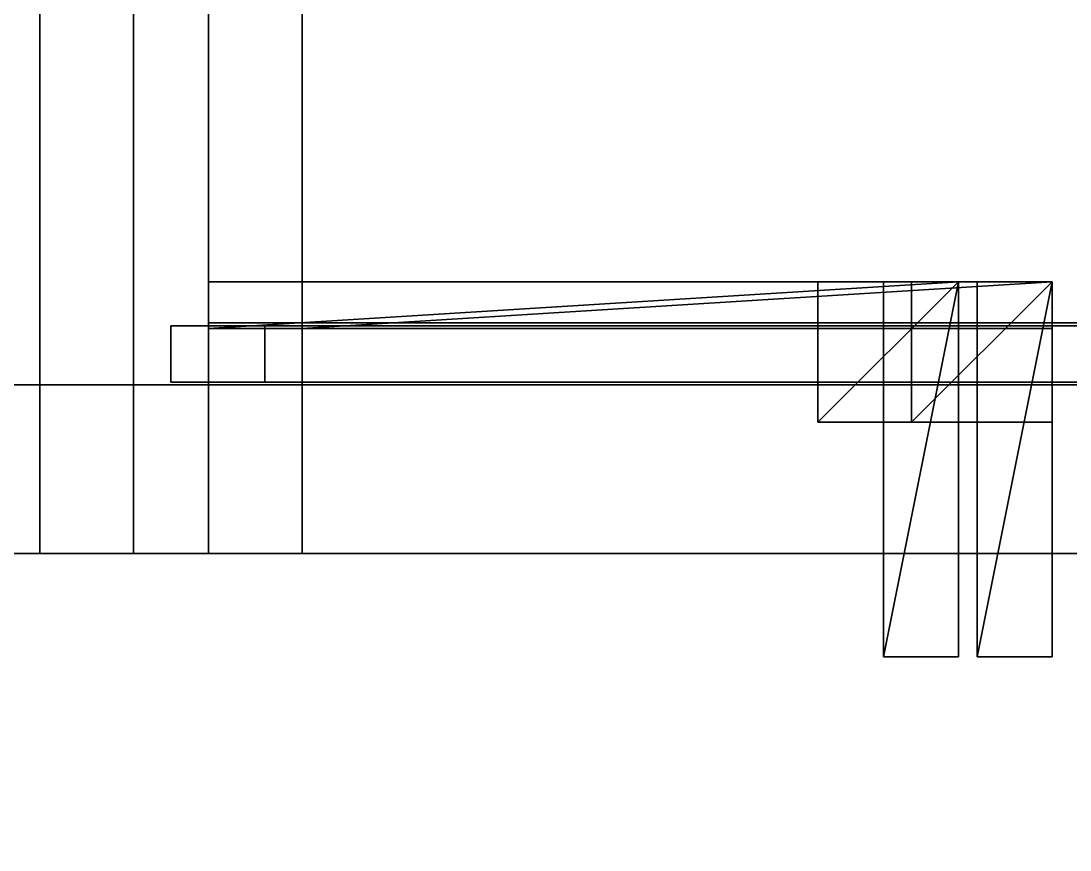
# Model space of a CAD drawing. Extents: x 0 to 5228, y -2725 to 0.
# Drawn here: x 2297.5 to 2409.4, y -2196.6 to -2108.2 of the extents above; entities that cross this region are included whole.
import ezdxf

# ---------------------------------------------------------------- set-up
doc = ezdxf.new("R2010")
doc.units = 0
for name, color, linetype in [('LAYER0', 7, 'CONTINUOUS'), ('LAYER1', 7, 'CONTINUOUS'), ('LAYER118', 7, 'CONTINUOUS'), ('LAYER119', 2, 'CONTINUOUS'), ('LAYER120', 7, 'CONTINUOUS'), ('LAYER121', 253, 'CONTINUOUS'), ('LAYER122', 253, 'CONTINUOUS'), ('LAYER123', 253, 'CONTINUOUS'), ('LAYER124', 253, 'CONTINUOUS'), ('LAYER125', 253, 'CONTINUOUS'), ('LAYER126', 253, 'CONTINUOUS'), ('LAYER127', 7, 'CONTINUOUS'), ('LAYER128', 7, 'CONTINUOUS'), ('LAYER129', 7, 'CONTINUOUS'), ('LAYER131', 7, 'CONTINUOUS'), ('LAYER140', 7, 'CONTINUOUS'), ('LAYER2', 251, 'CONTINUOUS'), ('LAYER394', 7, 'CONTINUOUS'), ('LAYER395', 7, 'CONTINUOUS'), ('LAYER4', 251, 'CONTINUOUS'), ('LAYER431', 2, 'CONTINUOUS'), ('LAYER432', 7, 'CONTINUOUS'), ('LAYER433', 253, 'CONTINUOUS'), ('LAYER434', 253, 'CONTINUOUS'), ('LAYER435', 253, 'CONTINUOUS'), ('LAYER436', 253, 'CONTINUOUS'), ('LAYER437', 253, 'CONTINUOUS'), ('LAYER438', 253, 'CONTINUOUS'), ('LAYER439', 7, 'CONTINUOUS'), ('LAYER449', 7, 'CONTINUOUS'), ('LAYER450', 7, 'CONTINUOUS'), ('LAYER452', 7, 'CONTINUOUS'), ('LAYER847', 7, 'CONTINUOUS'), ('LAYER849', 251, 'CONTINUOUS')]:
    doc.layers.add(name, color=color, linetype=linetype)

msp = doc.modelspace()

# ---------------------------------------------------------------- linework, layer by layer
at = {"layer": 'LAYER0', "invisible_edges": 1}
for points in [[(5227.5, 0), (0, -2725.14), (0, 0), (5227.5, 0)], [(5227.5, -2725.14, 5), (0, 0, 5), (0, -2725.14, 5), (5227.5, -2725.14, 5)], [(0, 0, 5), (5227.5, -2725.14, 5), (5227.5, 0, 5), (0, 0, 5)], [(0, -2725.14), (5227.5, 0), (5227.5, -2725.14), (0, -2725.14)]]:
    msp.add_3dface(points, dxfattribs=at)
at = {"layer": 'LAYER1'}
for points, invisible_edges in [([(5077.5, -2165, 5), (2281.5, -2315, 5), (2281.5, -2165, 5), (5077.5, -2165, 5)], 1), ([(2281.5, -2315, 5), (5077.5, -2165, 5), (5227.5, -2315, 5), (2281.5, -2315, 5)], 3), ([(2281.5, -2165, 2523), (5077.5, -2165, 5), (2281.5, -2165, 5), (2281.5, -2165, 2523)], 1), ([(5077.5, -2165, 5), (2281.5, -2165, 2523), (5077.5, -2165, 2523), (5077.5, -2165, 5)], 1)]:
    msp.add_3dface(points, dxfattribs=dict(at, invisible_edges=invisible_edges))
at = {"layer": 'LAYER118', "invisible_edges": 1}
for points in [[(2317.5, -2147, 2336), (3036.5, -2165, 2336), (2317.5, -2165, 2336), (2317.5, -2147, 2336)], [(3036.5, -2165, 2336), (2317.5, -2147, 2336), (3036.5, -2147, 2336), (3036.5, -2165, 2336)], [(2317.5, -2165, 2456), (2317.5, -2147, 2336), (2317.5, -2165, 2336), (2317.5, -2165, 2456)], [(2317.5, -2147, 2336), (2317.5, -2165, 2456), (2317.5, -2147, 2456), (2317.5, -2147, 2336)], [(3036.5, -2147, 2456), (2317.5, -2165, 2456), (3036.5, -2165, 2456), (3036.5, -2147, 2456)], [(2317.5, -2165, 2456), (3036.5, -2147, 2456), (2317.5, -2147, 2456), (2317.5, -2165, 2456)], [(2317.5, -2147, 2336), (3036.5, -2147, 2456), (3036.5, -2147, 2336), (2317.5, -2147, 2336)], [(3036.5, -2147, 2456), (2317.5, -2147, 2336), (2317.5, -2147, 2456), (3036.5, -2147, 2456)], [(2317.5, -2165, 2456), (3036.5, -2165, 2336), (3036.5, -2165, 2456), (2317.5, -2165, 2456)], [(3036.5, -2165, 2336), (2317.5, -2165, 2456), (2317.5, -2165, 2336), (3036.5, -2165, 2336)]]:
    msp.add_3dface(points, dxfattribs=at)
at = {"layer": 'LAYER119'}
for points in [[(2317.5, -2136, 2410), (2317.5, -2141, 2410), (2317.5, -2136, 2433), (2317.5, -2136, 2410)], [(2317.5, -2136, 2433), (2317.5, -2141, 2410), (2317.5, -2141, 2433), (2317.5, -2136, 2433)], [(2317.5, -2136, 2433), (2317.5, -2141, 2433), (2397.5, -2136, 2433), (2317.5, -2136, 2433)], [(2397.5, -2136, 2433), (2317.5, -2141, 2433), (2397.5, -2141, 2433), (2397.5, -2136, 2433)], [(2317.5, -2136, 2433), (2397.5, -2136, 2433), (2317.5, -2136, 2410), (2317.5, -2136, 2433)], [(2317.5, -2136, 2410), (2397.5, -2136, 2433), (2397.5, -2136, 2410), (2317.5, -2136, 2410)], [(2317.5, -2136, 2410), (2397.5, -2136, 2410), (2317.5, -2141, 2410), (2317.5, -2136, 2410)], [(2317.5, -2141, 2410), (2397.5, -2136, 2410), (2397.5, -2141, 2410), (2317.5, -2141, 2410)], [(2397.5, -2136, 2433), (2397.5, -2141, 2433), (2397.5, -2136, 2410), (2397.5, -2136, 2433)], [(2397.5, -2136, 2410), (2397.5, -2141, 2433), (2397.5, -2141, 2410), (2397.5, -2136, 2410)], [(2317.5, -2141, 2410), (2397.5, -2141, 2410), (2317.5, -2141, 2433), (2317.5, -2141, 2410)], [(2317.5, -2141, 2433), (2397.5, -2141, 2410), (2397.5, -2141, 2433), (2317.5, -2141, 2433)]]:
    msp.add_3dface(points, dxfattribs=at)
at = {"layer": 'LAYER120', "invisible_edges": 1}
for points in [[(2397.5, -2136, 2410), (2317.5, -2136, 2433), (2397.5, -2136, 2433), (2397.5, -2136, 2410)], [(2317.5, -2136, 2433), (2397.5, -2136, 2410), (2317.5, -2136, 2410), (2317.5, -2136, 2433)], [(2397.5, -2141, 2433), (2317.5, -2136, 2433), (2317.5, -2141, 2433), (2397.5, -2141, 2433)], [(2317.5, -2136, 2433), (2397.5, -2141, 2433), (2397.5, -2136, 2433), (2317.5, -2136, 2433)], [(2317.5, -2141, 2410), (2317.5, -2136, 2433), (2317.5, -2136, 2410), (2317.5, -2141, 2410)], [(2317.5, -2136, 2433), (2317.5, -2141, 2410), (2317.5, -2141, 2433), (2317.5, -2136, 2433)], [(2397.5, -2136, 2410), (2317.5, -2141, 2410), (2317.5, -2136, 2410), (2397.5, -2136, 2410)], [(2317.5, -2141, 2410), (2397.5, -2136, 2410), (2397.5, -2141, 2410), (2317.5, -2141, 2410)], [(2397.5, -2141, 2433), (2397.5, -2136, 2410), (2397.5, -2136, 2433), (2397.5, -2141, 2433)], [(2397.5, -2136, 2410), (2397.5, -2141, 2433), (2397.5, -2141, 2410), (2397.5, -2136, 2410)], [(2317.5, -2141, 2410), (2397.5, -2141, 2433), (2317.5, -2141, 2433), (2317.5, -2141, 2410)], [(2397.5, -2141, 2433), (2317.5, -2141, 2410), (2397.5, -2141, 2410), (2397.5, -2141, 2433)]]:
    msp.add_3dface(points, dxfattribs=at)
at = {"layer": 'LAYER121'}
for points in [[(2382.5, -2136, 2418), (2382.5, -2151, 2418), (2382.5, -2136, 2433), (2382.5, -2136, 2418)], [(2382.5, -2136, 2433), (2382.5, -2151, 2418), (2382.5, -2151, 2433), (2382.5, -2136, 2433)], [(2382.5, -2136, 2433), (2382.5, -2151, 2433), (2397.5, -2136, 2433), (2382.5, -2136, 2433)], [(2397.5, -2136, 2433), (2382.5, -2151, 2433), (2397.5, -2151, 2433), (2397.5, -2136, 2433)], [(2382.5, -2136, 2433), (2397.5, -2136, 2433), (2382.5, -2136, 2418), (2382.5, -2136, 2433)], [(2382.5, -2136, 2418), (2397.5, -2136, 2433), (2397.5, -2136, 2418), (2382.5, -2136, 2418)], [(2382.5, -2136, 2418), (2397.5, -2136, 2418), (2382.5, -2151, 2418), (2382.5, -2136, 2418)], [(2382.5, -2151, 2418), (2397.5, -2136, 2418), (2397.5, -2151, 2418), (2382.5, -2151, 2418)], [(2397.5, -2136, 2433), (2397.5, -2151, 2433), (2397.5, -2136, 2418), (2397.5, -2136, 2433)], [(2397.5, -2136, 2418), (2397.5, -2151, 2433), (2397.5, -2151, 2418), (2397.5, -2136, 2418)], [(2382.5, -2151, 2418), (2397.5, -2151, 2418), (2382.5, -2151, 2433), (2382.5, -2151, 2418)], [(2382.5, -2151, 2433), (2397.5, -2151, 2418), (2397.5, -2151, 2433), (2382.5, -2151, 2433)]]:
    msp.add_3dface(points, dxfattribs=at)
at = {"layer": 'LAYER122'}
for points in [[(2382.5, -2136, 2418), (2382.5, -2151, 2418), (2382.5, -2136, 2433), (2382.5, -2136, 2418)], [(2382.5, -2136, 2433), (2382.5, -2151, 2418), (2382.5, -2151, 2433), (2382.5, -2136, 2433)], [(2382.5, -2136, 2433), (2382.5, -2151, 2433), (2397.5, -2136, 2433), (2382.5, -2136, 2433)], [(2397.5, -2136, 2433), (2382.5, -2151, 2433), (2397.5, -2151, 2433), (2397.5, -2136, 2433)], [(2382.5, -2136, 2433), (2397.5, -2136, 2433), (2382.5, -2136, 2418), (2382.5, -2136, 2433)], [(2382.5, -2136, 2418), (2397.5, -2136, 2433), (2397.5, -2136, 2418), (2382.5, -2136, 2418)], [(2382.5, -2136, 2418), (2397.5, -2136, 2418), (2382.5, -2151, 2418), (2382.5, -2136, 2418)], [(2382.5, -2151, 2418), (2397.5, -2136, 2418), (2397.5, -2151, 2418), (2382.5, -2151, 2418)], [(2397.5, -2136, 2433), (2397.5, -2151, 2433), (2397.5, -2136, 2418), (2397.5, -2136, 2433)], [(2397.5, -2136, 2418), (2397.5, -2151, 2433), (2397.5, -2151, 2418), (2397.5, -2136, 2418)], [(2382.5, -2151, 2418), (2397.5, -2151, 2418), (2382.5, -2151, 2433), (2382.5, -2151, 2418)], [(2382.5, -2151, 2433), (2397.5, -2151, 2418), (2397.5, -2151, 2433), (2382.5, -2151, 2433)]]:
    msp.add_3dface(points, dxfattribs=at)
at = {"layer": 'LAYER123'}
for points in [[(2382.5, -2136, 2418), (2382.5, -2151, 2418), (2382.5, -2136, 2433), (2382.5, -2136, 2418)], [(2382.5, -2136, 2433), (2382.5, -2151, 2418), (2382.5, -2151, 2433), (2382.5, -2136, 2433)], [(2382.5, -2136, 2433), (2382.5, -2151, 2433), (2397.5, -2136, 2433), (2382.5, -2136, 2433)], [(2397.5, -2136, 2433), (2382.5, -2151, 2433), (2397.5, -2151, 2433), (2397.5, -2136, 2433)], [(2382.5, -2136, 2433), (2397.5, -2136, 2433), (2382.5, -2136, 2418), (2382.5, -2136, 2433)], [(2382.5, -2136, 2418), (2397.5, -2136, 2433), (2397.5, -2136, 2418), (2382.5, -2136, 2418)], [(2382.5, -2136, 2418), (2397.5, -2136, 2418), (2382.5, -2151, 2418), (2382.5, -2136, 2418)], [(2382.5, -2151, 2418), (2397.5, -2136, 2418), (2397.5, -2151, 2418), (2382.5, -2151, 2418)], [(2397.5, -2136, 2433), (2397.5, -2151, 2433), (2397.5, -2136, 2418), (2397.5, -2136, 2433)], [(2397.5, -2136, 2418), (2397.5, -2151, 2433), (2397.5, -2151, 2418), (2397.5, -2136, 2418)], [(2382.5, -2151, 2418), (2397.5, -2151, 2418), (2382.5, -2151, 2433), (2382.5, -2151, 2418)], [(2382.5, -2151, 2433), (2397.5, -2151, 2418), (2397.5, -2151, 2433), (2382.5, -2151, 2433)]]:
    msp.add_3dface(points, dxfattribs=at)
at = {"layer": 'LAYER124'}
for points in [[(2382.5, -2136, 2418), (2382.5, -2151, 2418), (2382.5, -2136, 2433), (2382.5, -2136, 2418)], [(2382.5, -2136, 2433), (2382.5, -2151, 2418), (2382.5, -2151, 2433), (2382.5, -2136, 2433)], [(2382.5, -2136, 2433), (2382.5, -2151, 2433), (2397.5, -2136, 2433), (2382.5, -2136, 2433)], [(2397.5, -2136, 2433), (2382.5, -2151, 2433), (2397.5, -2151, 2433), (2397.5, -2136, 2433)], [(2382.5, -2136, 2433), (2397.5, -2136, 2433), (2382.5, -2136, 2418), (2382.5, -2136, 2433)], [(2382.5, -2136, 2418), (2397.5, -2136, 2433), (2397.5, -2136, 2418), (2382.5, -2136, 2418)], [(2382.5, -2136, 2418), (2397.5, -2136, 2418), (2382.5, -2151, 2418), (2382.5, -2136, 2418)], [(2382.5, -2151, 2418), (2397.5, -2136, 2418), (2397.5, -2151, 2418), (2382.5, -2151, 2418)], [(2397.5, -2136, 2433), (2397.5, -2151, 2433), (2397.5, -2136, 2418), (2397.5, -2136, 2433)], [(2397.5, -2136, 2418), (2397.5, -2151, 2433), (2397.5, -2151, 2418), (2397.5, -2136, 2418)], [(2382.5, -2151, 2418), (2397.5, -2151, 2418), (2382.5, -2151, 2433), (2382.5, -2151, 2418)], [(2382.5, -2151, 2433), (2397.5, -2151, 2418), (2397.5, -2151, 2433), (2382.5, -2151, 2433)]]:
    msp.add_3dface(points, dxfattribs=at)
at = {"layer": 'LAYER125'}
for points in [[(2389.5, -2136, 2425), (2389.5, -2176, 2425), (2389.5, -2136, 2433), (2389.5, -2136, 2425)], [(2389.5, -2136, 2433), (2389.5, -2176, 2425), (2389.5, -2176, 2433), (2389.5, -2136, 2433)], [(2389.5, -2136, 2433), (2389.5, -2176, 2433), (2397.5, -2136, 2433), (2389.5, -2136, 2433)], [(2397.5, -2136, 2433), (2389.5, -2176, 2433), (2397.5, -2176, 2433), (2397.5, -2136, 2433)], [(2389.5, -2136, 2433), (2397.5, -2136, 2433), (2389.5, -2136, 2425), (2389.5, -2136, 2433)], [(2389.5, -2136, 2425), (2397.5, -2136, 2433), (2397.5, -2136, 2425), (2389.5, -2136, 2425)], [(2389.5, -2136, 2425), (2397.5, -2136, 2425), (2389.5, -2176, 2425), (2389.5, -2136, 2425)], [(2389.5, -2176, 2425), (2397.5, -2136, 2425), (2397.5, -2176, 2425), (2389.5, -2176, 2425)], [(2397.5, -2136, 2433), (2397.5, -2176, 2433), (2397.5, -2136, 2425), (2397.5, -2136, 2433)], [(2397.5, -2136, 2425), (2397.5, -2176, 2433), (2397.5, -2176, 2425), (2397.5, -2136, 2425)], [(2389.5, -2176, 2425), (2397.5, -2176, 2425), (2389.5, -2176, 2433), (2389.5, -2176, 2425)], [(2389.5, -2176, 2433), (2397.5, -2176, 2425), (2397.5, -2176, 2433), (2389.5, -2176, 2433)]]:
    msp.add_3dface(points, dxfattribs=at)
at = {"layer": 'LAYER126'}
for points in [[(2317.5, -2136, 2417), (2317.5, -2141, 2417), (2317.5, -2136, 2433), (2317.5, -2136, 2417)], [(2317.5, -2136, 2433), (2317.5, -2141, 2417), (2317.5, -2141, 2433), (2317.5, -2136, 2433)], [(2317.5, -2136, 2433), (2317.5, -2141, 2433), (2397.5, -2136, 2433), (2317.5, -2136, 2433)], [(2397.5, -2136, 2433), (2317.5, -2141, 2433), (2397.5, -2141, 2433), (2397.5, -2136, 2433)], [(2317.5, -2136, 2433), (2397.5, -2136, 2433), (2317.5, -2136, 2417), (2317.5, -2136, 2433)], [(2317.5, -2136, 2417), (2397.5, -2136, 2433), (2397.5, -2136, 2417), (2317.5, -2136, 2417)], [(2317.5, -2136, 2417), (2397.5, -2136, 2417), (2317.5, -2141, 2417), (2317.5, -2136, 2417)], [(2317.5, -2141, 2417), (2397.5, -2136, 2417), (2397.5, -2141, 2417), (2317.5, -2141, 2417)], [(2397.5, -2136, 2433), (2397.5, -2141, 2433), (2397.5, -2136, 2417), (2397.5, -2136, 2433)], [(2397.5, -2136, 2417), (2397.5, -2141, 2433), (2397.5, -2141, 2417), (2397.5, -2136, 2417)], [(2317.5, -2141, 2417), (2397.5, -2141, 2417), (2317.5, -2141, 2433), (2317.5, -2141, 2417)], [(2317.5, -2141, 2433), (2397.5, -2141, 2417), (2397.5, -2141, 2433), (2317.5, -2141, 2433)]]:
    msp.add_3dface(points, dxfattribs=at)
at = {"layer": 'LAYER127', "invisible_edges": 1}
for points in [[(3036.5, -2165, 2474), (2317.5, -1815, 2474), (2317.5, -2165, 2474), (3036.5, -2165, 2474)], [(2317.5, -1815, 2474), (3036.5, -2165, 2474), (3036.5, -1815, 2474), (2317.5, -1815, 2474)], [(2317.5, -2165, 2456), (2317.5, -1815, 2474), (2317.5, -1815, 2456), (2317.5, -2165, 2456)], [(2317.5, -1815, 2474), (2317.5, -2165, 2456), (2317.5, -2165, 2474), (2317.5, -1815, 2474)], [(3036.5, -1815, 2456), (2317.5, -2165, 2456), (2317.5, -1815, 2456), (3036.5, -1815, 2456)], [(2317.5, -2165, 2456), (3036.5, -1815, 2456), (3036.5, -2165, 2456), (2317.5, -2165, 2456)], [(2317.5, -2165, 2456), (3036.5, -2165, 2474), (2317.5, -2165, 2474), (2317.5, -2165, 2456)], [(3036.5, -2165, 2474), (2317.5, -2165, 2456), (3036.5, -2165, 2456), (3036.5, -2165, 2474)]]:
    msp.add_3dface(points, dxfattribs=at)
at = {"layer": 'LAYER128', "invisible_edges": 1}
for points in [[(2317.5, -2165, 1576), (3036.5, -1815, 1576), (3036.5, -2165, 1576), (2317.5, -2165, 1576)], [(3036.5, -1815, 1576), (2317.5, -2165, 1576), (2317.5, -1815, 1576), (3036.5, -1815, 1576)], [(2317.5, -2165, 1576), (2317.5, -1815, 1594), (2317.5, -1815, 1576), (2317.5, -2165, 1576)], [(2317.5, -1815, 1594), (2317.5, -2165, 1576), (2317.5, -2165, 1594), (2317.5, -1815, 1594)], [(2317.5, -1815, 1594), (3036.5, -2165, 1594), (3036.5, -1815, 1594), (2317.5, -1815, 1594)], [(3036.5, -2165, 1594), (2317.5, -1815, 1594), (2317.5, -2165, 1594), (3036.5, -2165, 1594)], [(3036.5, -2165, 1594), (2317.5, -2165, 1576), (3036.5, -2165, 1576), (3036.5, -2165, 1594)], [(2317.5, -2165, 1576), (3036.5, -2165, 1594), (2317.5, -2165, 1594), (2317.5, -2165, 1576)]]:
    msp.add_3dface(points, dxfattribs=at)
at = {"layer": 'LAYER129', "invisible_edges": 1}
for points in [[(2313.5, -2140.7, 1590), (2313.5, -2146.7, 2460), (2313.5, -2140.7, 2460), (2313.5, -2140.7, 1590)], [(2313.5, -2146.7, 2460), (2313.5, -2140.7, 1590), (2313.5, -2146.7, 1590), (2313.5, -2146.7, 2460)], [(3040.5, -2140.7, 2460), (2313.5, -2146.7, 2460), (3040.5, -2146.7, 2460), (3040.5, -2140.7, 2460)], [(2313.5, -2146.7, 2460), (3040.5, -2140.7, 2460), (2313.5, -2140.7, 2460), (2313.5, -2146.7, 2460)], [(2313.5, -2140.7, 1590), (3040.5, -2146.7, 1590), (2313.5, -2146.7, 1590), (2313.5, -2140.7, 1590)], [(3040.5, -2146.7, 1590), (2313.5, -2140.7, 1590), (3040.5, -2140.7, 1590), (3040.5, -2146.7, 1590)], [(3040.5, -2140.7, 2460), (2313.5, -2140.7, 1590), (2313.5, -2140.7, 2460), (3040.5, -2140.7, 2460)], [(2313.5, -2140.7, 1590), (3040.5, -2140.7, 2460), (3040.5, -2140.7, 1590), (2313.5, -2140.7, 1590)], [(3040.5, -2146.7, 1590), (2313.5, -2146.7, 2460), (2313.5, -2146.7, 1590), (3040.5, -2146.7, 1590)], [(2313.5, -2146.7, 2460), (3040.5, -2146.7, 1590), (3040.5, -2146.7, 2460), (2313.5, -2146.7, 2460)]]:
    msp.add_3dface(points, dxfattribs=at)
at = {"layer": 'LAYER131', "invisible_edges": 1}
for points in [[(2317.5, -2165, 1575), (2299.5, -1815, 1575), (2317.5, -1815, 1575), (2317.5, -2165, 1575)], [(2299.5, -1815, 1575), (2317.5, -2165, 1575), (2299.5, -2165, 1575), (2299.5, -1815, 1575)], [(2299.5, -2165, 2475), (2317.5, -1815, 2475), (2299.5, -1815, 2475), (2299.5, -2165, 2475)], [(2317.5, -1815, 2475), (2299.5, -2165, 2475), (2317.5, -2165, 2475), (2317.5, -1815, 2475)], [(2299.5, -1815, 1575), (2299.5, -2165, 2475), (2299.5, -1815, 2475), (2299.5, -1815, 1575)], [(2299.5, -2165, 2475), (2299.5, -1815, 1575), (2299.5, -2165, 1575), (2299.5, -2165, 2475)], [(2317.5, -2165, 1575), (2317.5, -1815, 2475), (2317.5, -2165, 2475), (2317.5, -2165, 1575)], [(2317.5, -1815, 2475), (2317.5, -2165, 1575), (2317.5, -1815, 1575), (2317.5, -1815, 2475)], [(2299.5, -2165, 2475), (2317.5, -2165, 1575), (2317.5, -2165, 2475), (2299.5, -2165, 2475)], [(2317.5, -2165, 1575), (2299.5, -2165, 2475), (2299.5, -2165, 1575), (2317.5, -2165, 1575)]]:
    msp.add_3dface(points, dxfattribs=at)
at = {"layer": 'LAYER140', "invisible_edges": 1}
for points in [[(2317.5, -2140.4, 2016), (3036.5, -1835, 2016), (3036.5, -2140.4, 2016), (2317.5, -2140.4, 2016)], [(3036.5, -1835, 2016), (2317.5, -2140.4, 2016), (2317.5, -1835, 2016), (3036.5, -1835, 2016)], [(2317.5, -2140.4, 2016), (2317.5, -1835, 2034), (2317.5, -1835, 2016), (2317.5, -2140.4, 2016)], [(2317.5, -1835, 2034), (2317.5, -2140.4, 2016), (2317.5, -2140.4, 2034), (2317.5, -1835, 2034)], [(2317.5, -1835, 2034), (3036.5, -2140.4, 2034), (3036.5, -1835, 2034), (2317.5, -1835, 2034)], [(3036.5, -2140.4, 2034), (2317.5, -1835, 2034), (2317.5, -2140.4, 2034), (3036.5, -2140.4, 2034)], [(3036.5, -2140.4, 2034), (2317.5, -2140.4, 2016), (3036.5, -2140.4, 2016), (3036.5, -2140.4, 2034)], [(2317.5, -2140.4, 2016), (3036.5, -2140.4, 2034), (2317.5, -2140.4, 2034), (2317.5, -2140.4, 2016)]]:
    msp.add_3dface(points, dxfattribs=at)
at = {"layer": 'LAYER2', "invisible_edges": 1}
for points in [[(2299.5, -2165, 1550), (2281.5, -1795, 1550), (2299.5, -1795, 1550), (2299.5, -2165, 1550)], [(2281.5, -1795, 1550), (2299.5, -2165, 1550), (2281.5, -2165, 1550), (2281.5, -1795, 1550)], [(2281.5, -2165, 2540), (2299.5, -1795, 2540), (2281.5, -1795, 2540), (2281.5, -2165, 2540)], [(2299.5, -1795, 2540), (2281.5, -2165, 2540), (2299.5, -2165, 2540), (2299.5, -1795, 2540)], [(2299.5, -1795, 2540), (2299.5, -2165, 1550), (2299.5, -1795, 1550), (2299.5, -1795, 2540)], [(2299.5, -2165, 1550), (2299.5, -1795, 2540), (2299.5, -2165, 2540), (2299.5, -2165, 1550)], [(2299.5, -2165, 1550), (2281.5, -2165, 2540), (2281.5, -2165, 1550), (2299.5, -2165, 1550)], [(2281.5, -2165, 2540), (2299.5, -2165, 1550), (2299.5, -2165, 2540), (2281.5, -2165, 2540)]]:
    msp.add_3dface(points, dxfattribs=at)
at = {"layer": 'LAYER394'}
for points, invisible_edges in [([(3784.5, -1565, 885), (2281.5, -2165, 885), (2281.5, -1565, 885), (3784.5, -1565, 885)], 3), ([(2281.5, -2165, 885), (3784.5, -1565, 885), (3784.5, -2165, 885), (2281.5, -2165, 885)], 1), ([(2281.5, -1565, 940), (2281.5, -2165, 940), (3784.5, -2165, 940), (2281.5, -1565, 940)], 5), ([(2281.5, -1565, 940), (3784.5, -2165, 940), (3784.5, -1565, 940), (2281.5, -1565, 940)], 1), ([(3784.5, -2165, 940), (2281.5, -2165, 885), (3784.5, -2165, 885), (3784.5, -2165, 940)], 1), ([(2281.5, -2165, 885), (3784.5, -2165, 940), (2281.5, -2165, 940), (2281.5, -2165, 885)], 1)]:
    msp.add_3dface(points, dxfattribs=dict(at, invisible_edges=invisible_edges))
at = {"layer": 'LAYER395'}
for points, invisible_edges in [([(3766.5, -2147, 940), (2281.5, -2165, 940), (2281.5, -2147, 940), (3766.5, -2147, 940)], 1), ([(2281.5, -2165, 940), (3766.5, -2147, 940), (3784.5, -2165, 940), (2281.5, -2165, 940)], 3), ([(2281.5, -2147, 1040), (3766.5, -2147, 940), (2281.5, -2147, 940), (2281.5, -2147, 1040)], 1), ([(3766.5, -2147, 940), (2281.5, -2147, 1040), (3766.5, -2147, 1040), (3766.5, -2147, 940)], 1), ([(3784.5, -2165, 1040), (2281.5, -2147, 1040), (2281.5, -2165, 1040), (3784.5, -2165, 1040)], 1), ([(2281.5, -2147, 1040), (3784.5, -2165, 1040), (3766.5, -2147, 1040), (2281.5, -2147, 1040)], 3), ([(3784.5, -2165, 1040), (2281.5, -2165, 940), (3784.5, -2165, 940), (3784.5, -2165, 1040)], 1), ([(2281.5, -2165, 940), (3784.5, -2165, 1040), (2281.5, -2165, 1040), (2281.5, -2165, 940)], 1)]:
    msp.add_3dface(points, dxfattribs=dict(at, invisible_edges=invisible_edges))
at = {"layer": 'LAYER4', "invisible_edges": 1}
for points in [[(3054.5, -2165, 1575), (2299.5, -1815, 1575), (2299.5, -2165, 1575), (3054.5, -2165, 1575)], [(2299.5, -1815, 1575), (3054.5, -2165, 1575), (3054.5, -1815, 1575), (2299.5, -1815, 1575)], [(2299.5, -2165, 1557), (2299.5, -1815, 1575), (2299.5, -1815, 1557), (2299.5, -2165, 1557)], [(2299.5, -1815, 1575), (2299.5, -2165, 1557), (2299.5, -2165, 1575), (2299.5, -1815, 1575)], [(3054.5, -1815, 1557), (2299.5, -2165, 1557), (2299.5, -1815, 1557), (3054.5, -1815, 1557)], [(2299.5, -2165, 1557), (3054.5, -1815, 1557), (3054.5, -2165, 1557), (2299.5, -2165, 1557)], [(2299.5, -2165, 1557), (3054.5, -2165, 1575), (2299.5, -2165, 1575), (2299.5, -2165, 1557)], [(3054.5, -2165, 1575), (2299.5, -2165, 1557), (3054.5, -2165, 1557), (3054.5, -2165, 1575)]]:
    msp.add_3dface(points, dxfattribs=at)
at = {"layer": 'LAYER431'}
for points in [[(2327.5, -2136, 821), (2327.5, -2141, 821), (2327.5, -2136, 844), (2327.5, -2136, 821)], [(2327.5, -2136, 844), (2327.5, -2141, 821), (2327.5, -2141, 844), (2327.5, -2136, 844)], [(2327.5, -2136, 844), (2327.5, -2141, 844), (2407.5, -2136, 844), (2327.5, -2136, 844)], [(2407.5, -2136, 844), (2327.5, -2141, 844), (2407.5, -2141, 844), (2407.5, -2136, 844)], [(2327.5, -2136, 844), (2407.5, -2136, 844), (2327.5, -2136, 821), (2327.5, -2136, 844)], [(2327.5, -2136, 821), (2407.5, -2136, 844), (2407.5, -2136, 821), (2327.5, -2136, 821)], [(2327.5, -2136, 821), (2407.5, -2136, 821), (2327.5, -2141, 821), (2327.5, -2136, 821)], [(2327.5, -2141, 821), (2407.5, -2136, 821), (2407.5, -2141, 821), (2327.5, -2141, 821)], [(2407.5, -2136, 844), (2407.5, -2141, 844), (2407.5, -2136, 821), (2407.5, -2136, 844)], [(2407.5, -2136, 821), (2407.5, -2141, 844), (2407.5, -2141, 821), (2407.5, -2136, 821)], [(2327.5, -2141, 821), (2407.5, -2141, 821), (2327.5, -2141, 844), (2327.5, -2141, 821)], [(2327.5, -2141, 844), (2407.5, -2141, 821), (2407.5, -2141, 844), (2327.5, -2141, 844)]]:
    msp.add_3dface(points, dxfattribs=at)
at = {"layer": 'LAYER432', "invisible_edges": 1}
for points in [[(2407.5, -2136, 821), (2327.5, -2136, 844), (2407.5, -2136, 844), (2407.5, -2136, 821)], [(2327.5, -2136, 844), (2407.5, -2136, 821), (2327.5, -2136, 821), (2327.5, -2136, 844)], [(2407.5, -2141, 844), (2327.5, -2136, 844), (2327.5, -2141, 844), (2407.5, -2141, 844)], [(2327.5, -2136, 844), (2407.5, -2141, 844), (2407.5, -2136, 844), (2327.5, -2136, 844)], [(2327.5, -2141, 821), (2327.5, -2136, 844), (2327.5, -2136, 821), (2327.5, -2141, 821)], [(2327.5, -2136, 844), (2327.5, -2141, 821), (2327.5, -2141, 844), (2327.5, -2136, 844)], [(2407.5, -2136, 821), (2327.5, -2141, 821), (2327.5, -2136, 821), (2407.5, -2136, 821)], [(2327.5, -2141, 821), (2407.5, -2136, 821), (2407.5, -2141, 821), (2327.5, -2141, 821)], [(2407.5, -2141, 844), (2407.5, -2136, 821), (2407.5, -2136, 844), (2407.5, -2141, 844)], [(2407.5, -2136, 821), (2407.5, -2141, 844), (2407.5, -2141, 821), (2407.5, -2136, 821)], [(2327.5, -2141, 821), (2407.5, -2141, 844), (2327.5, -2141, 844), (2327.5, -2141, 821)], [(2407.5, -2141, 844), (2327.5, -2141, 821), (2407.5, -2141, 821), (2407.5, -2141, 844)]]:
    msp.add_3dface(points, dxfattribs=at)
at = {"layer": 'LAYER433'}
for points in [[(2392.5, -2136, 829), (2392.5, -2151, 829), (2392.5, -2136, 844), (2392.5, -2136, 829)], [(2392.5, -2136, 844), (2392.5, -2151, 829), (2392.5, -2151, 844), (2392.5, -2136, 844)], [(2392.5, -2136, 844), (2392.5, -2151, 844), (2407.5, -2136, 844), (2392.5, -2136, 844)], [(2407.5, -2136, 844), (2392.5, -2151, 844), (2407.5, -2151, 844), (2407.5, -2136, 844)], [(2392.5, -2136, 844), (2407.5, -2136, 844), (2392.5, -2136, 829), (2392.5, -2136, 844)], [(2392.5, -2136, 829), (2407.5, -2136, 844), (2407.5, -2136, 829), (2392.5, -2136, 829)], [(2392.5, -2136, 829), (2407.5, -2136, 829), (2392.5, -2151, 829), (2392.5, -2136, 829)], [(2392.5, -2151, 829), (2407.5, -2136, 829), (2407.5, -2151, 829), (2392.5, -2151, 829)], [(2407.5, -2136, 844), (2407.5, -2151, 844), (2407.5, -2136, 829), (2407.5, -2136, 844)], [(2407.5, -2136, 829), (2407.5, -2151, 844), (2407.5, -2151, 829), (2407.5, -2136, 829)], [(2392.5, -2151, 829), (2407.5, -2151, 829), (2392.5, -2151, 844), (2392.5, -2151, 829)], [(2392.5, -2151, 844), (2407.5, -2151, 829), (2407.5, -2151, 844), (2392.5, -2151, 844)]]:
    msp.add_3dface(points, dxfattribs=at)
at = {"layer": 'LAYER434'}
for points in [[(2392.5, -2136, 829), (2392.5, -2151, 829), (2392.5, -2136, 844), (2392.5, -2136, 829)], [(2392.5, -2136, 844), (2392.5, -2151, 829), (2392.5, -2151, 844), (2392.5, -2136, 844)], [(2392.5, -2136, 844), (2392.5, -2151, 844), (2407.5, -2136, 844), (2392.5, -2136, 844)], [(2407.5, -2136, 844), (2392.5, -2151, 844), (2407.5, -2151, 844), (2407.5, -2136, 844)], [(2392.5, -2136, 844), (2407.5, -2136, 844), (2392.5, -2136, 829), (2392.5, -2136, 844)], [(2392.5, -2136, 829), (2407.5, -2136, 844), (2407.5, -2136, 829), (2392.5, -2136, 829)], [(2392.5, -2136, 829), (2407.5, -2136, 829), (2392.5, -2151, 829), (2392.5, -2136, 829)], [(2392.5, -2151, 829), (2407.5, -2136, 829), (2407.5, -2151, 829), (2392.5, -2151, 829)], [(2407.5, -2136, 844), (2407.5, -2151, 844), (2407.5, -2136, 829), (2407.5, -2136, 844)], [(2407.5, -2136, 829), (2407.5, -2151, 844), (2407.5, -2151, 829), (2407.5, -2136, 829)], [(2392.5, -2151, 829), (2407.5, -2151, 829), (2392.5, -2151, 844), (2392.5, -2151, 829)], [(2392.5, -2151, 844), (2407.5, -2151, 829), (2407.5, -2151, 844), (2392.5, -2151, 844)]]:
    msp.add_3dface(points, dxfattribs=at)
at = {"layer": 'LAYER435'}
for points in [[(2392.5, -2136, 829), (2392.5, -2151, 829), (2392.5, -2136, 844), (2392.5, -2136, 829)], [(2392.5, -2136, 844), (2392.5, -2151, 829), (2392.5, -2151, 844), (2392.5, -2136, 844)], [(2392.5, -2136, 844), (2392.5, -2151, 844), (2407.5, -2136, 844), (2392.5, -2136, 844)], [(2407.5, -2136, 844), (2392.5, -2151, 844), (2407.5, -2151, 844), (2407.5, -2136, 844)], [(2392.5, -2136, 844), (2407.5, -2136, 844), (2392.5, -2136, 829), (2392.5, -2136, 844)], [(2392.5, -2136, 829), (2407.5, -2136, 844), (2407.5, -2136, 829), (2392.5, -2136, 829)], [(2392.5, -2136, 829), (2407.5, -2136, 829), (2392.5, -2151, 829), (2392.5, -2136, 829)], [(2392.5, -2151, 829), (2407.5, -2136, 829), (2407.5, -2151, 829), (2392.5, -2151, 829)], [(2407.5, -2136, 844), (2407.5, -2151, 844), (2407.5, -2136, 829), (2407.5, -2136, 844)], [(2407.5, -2136, 829), (2407.5, -2151, 844), (2407.5, -2151, 829), (2407.5, -2136, 829)], [(2392.5, -2151, 829), (2407.5, -2151, 829), (2392.5, -2151, 844), (2392.5, -2151, 829)], [(2392.5, -2151, 844), (2407.5, -2151, 829), (2407.5, -2151, 844), (2392.5, -2151, 844)]]:
    msp.add_3dface(points, dxfattribs=at)
at = {"layer": 'LAYER436'}
for points in [[(2392.5, -2136, 829), (2392.5, -2151, 829), (2392.5, -2136, 844), (2392.5, -2136, 829)], [(2392.5, -2136, 844), (2392.5, -2151, 829), (2392.5, -2151, 844), (2392.5, -2136, 844)], [(2392.5, -2136, 844), (2392.5, -2151, 844), (2407.5, -2136, 844), (2392.5, -2136, 844)], [(2407.5, -2136, 844), (2392.5, -2151, 844), (2407.5, -2151, 844), (2407.5, -2136, 844)], [(2392.5, -2136, 844), (2407.5, -2136, 844), (2392.5, -2136, 829), (2392.5, -2136, 844)], [(2392.5, -2136, 829), (2407.5, -2136, 844), (2407.5, -2136, 829), (2392.5, -2136, 829)], [(2392.5, -2136, 829), (2407.5, -2136, 829), (2392.5, -2151, 829), (2392.5, -2136, 829)], [(2392.5, -2151, 829), (2407.5, -2136, 829), (2407.5, -2151, 829), (2392.5, -2151, 829)], [(2407.5, -2136, 844), (2407.5, -2151, 844), (2407.5, -2136, 829), (2407.5, -2136, 844)], [(2407.5, -2136, 829), (2407.5, -2151, 844), (2407.5, -2151, 829), (2407.5, -2136, 829)], [(2392.5, -2151, 829), (2407.5, -2151, 829), (2392.5, -2151, 844), (2392.5, -2151, 829)], [(2392.5, -2151, 844), (2407.5, -2151, 829), (2407.5, -2151, 844), (2392.5, -2151, 844)]]:
    msp.add_3dface(points, dxfattribs=at)
at = {"layer": 'LAYER437'}
for points in [[(2399.5, -2136, 836), (2399.5, -2176, 836), (2399.5, -2136, 844), (2399.5, -2136, 836)], [(2399.5, -2136, 844), (2399.5, -2176, 836), (2399.5, -2176, 844), (2399.5, -2136, 844)], [(2399.5, -2136, 844), (2399.5, -2176, 844), (2407.5, -2136, 844), (2399.5, -2136, 844)], [(2407.5, -2136, 844), (2399.5, -2176, 844), (2407.5, -2176, 844), (2407.5, -2136, 844)], [(2399.5, -2136, 844), (2407.5, -2136, 844), (2399.5, -2136, 836), (2399.5, -2136, 844)], [(2399.5, -2136, 836), (2407.5, -2136, 844), (2407.5, -2136, 836), (2399.5, -2136, 836)], [(2399.5, -2136, 836), (2407.5, -2136, 836), (2399.5, -2176, 836), (2399.5, -2136, 836)], [(2399.5, -2176, 836), (2407.5, -2136, 836), (2407.5, -2176, 836), (2399.5, -2176, 836)], [(2407.5, -2136, 844), (2407.5, -2176, 844), (2407.5, -2136, 836), (2407.5, -2136, 844)], [(2407.5, -2136, 836), (2407.5, -2176, 844), (2407.5, -2176, 836), (2407.5, -2136, 836)], [(2399.5, -2176, 836), (2407.5, -2176, 836), (2399.5, -2176, 844), (2399.5, -2176, 836)], [(2399.5, -2176, 844), (2407.5, -2176, 836), (2407.5, -2176, 844), (2399.5, -2176, 844)]]:
    msp.add_3dface(points, dxfattribs=at)
at = {"layer": 'LAYER438'}
for points in [[(2327.5, -2136, 828), (2327.5, -2141, 828), (2327.5, -2136, 844), (2327.5, -2136, 828)], [(2327.5, -2136, 844), (2327.5, -2141, 828), (2327.5, -2141, 844), (2327.5, -2136, 844)], [(2327.5, -2136, 844), (2327.5, -2141, 844), (2407.5, -2136, 844), (2327.5, -2136, 844)], [(2407.5, -2136, 844), (2327.5, -2141, 844), (2407.5, -2141, 844), (2407.5, -2136, 844)], [(2327.5, -2136, 844), (2407.5, -2136, 844), (2327.5, -2136, 828), (2327.5, -2136, 844)], [(2327.5, -2136, 828), (2407.5, -2136, 844), (2407.5, -2136, 828), (2327.5, -2136, 828)], [(2327.5, -2136, 828), (2407.5, -2136, 828), (2327.5, -2141, 828), (2327.5, -2136, 828)], [(2327.5, -2141, 828), (2407.5, -2136, 828), (2407.5, -2141, 828), (2327.5, -2141, 828)], [(2407.5, -2136, 844), (2407.5, -2141, 844), (2407.5, -2136, 828), (2407.5, -2136, 844)], [(2407.5, -2136, 828), (2407.5, -2141, 844), (2407.5, -2141, 828), (2407.5, -2136, 828)], [(2327.5, -2141, 828), (2407.5, -2141, 828), (2327.5, -2141, 844), (2327.5, -2141, 828)], [(2327.5, -2141, 844), (2407.5, -2141, 828), (2407.5, -2141, 844), (2327.5, -2141, 844)]]:
    msp.add_3dface(points, dxfattribs=at)
at = {"layer": 'LAYER439', "invisible_edges": 1}
for points in [[(2327.5, -2165, 156), (3036.5, -1595, 156), (3036.5, -2165, 156), (2327.5, -2165, 156)], [(3036.5, -1595, 156), (2327.5, -2165, 156), (2327.5, -1595, 156), (3036.5, -1595, 156)], [(2327.5, -2165, 156), (2327.5, -1595, 174), (2327.5, -1595, 156), (2327.5, -2165, 156)], [(2327.5, -1595, 174), (2327.5, -2165, 156), (2327.5, -2165, 174), (2327.5, -1595, 174)], [(2327.5, -1595, 174), (3036.5, -2165, 174), (3036.5, -1595, 174), (2327.5, -1595, 174)], [(3036.5, -2165, 174), (2327.5, -1595, 174), (2327.5, -2165, 174), (3036.5, -2165, 174)], [(3036.5, -2165, 174), (2327.5, -2165, 156), (3036.5, -2165, 156), (3036.5, -2165, 174)], [(2327.5, -2165, 156), (3036.5, -2165, 174), (2327.5, -2165, 174), (2327.5, -2165, 156)]]:
    msp.add_3dface(points, dxfattribs=at)
at = {"layer": 'LAYER449', "invisible_edges": 1}
for points in [[(2327.5, -2165, 155), (2309.5, -1595, 155), (2327.5, -1595, 155), (2327.5, -2165, 155)], [(2309.5, -1595, 155), (2327.5, -2165, 155), (2309.5, -2165, 155), (2309.5, -1595, 155)], [(2309.5, -2165, 885), (2327.5, -1595, 885), (2309.5, -1595, 885), (2309.5, -2165, 885)], [(2327.5, -1595, 885), (2309.5, -2165, 885), (2327.5, -2165, 885), (2327.5, -1595, 885)], [(2309.5, -1595, 155), (2309.5, -2165, 885), (2309.5, -1595, 885), (2309.5, -1595, 155)], [(2309.5, -2165, 885), (2309.5, -1595, 155), (2309.5, -2165, 155), (2309.5, -2165, 885)], [(2327.5, -2165, 155), (2327.5, -1595, 885), (2327.5, -2165, 885), (2327.5, -2165, 155)], [(2327.5, -1595, 885), (2327.5, -2165, 155), (2327.5, -1595, 155), (2327.5, -1595, 885)], [(2309.5, -2165, 885), (2327.5, -2165, 155), (2327.5, -2165, 885), (2309.5, -2165, 885)], [(2327.5, -2165, 155), (2309.5, -2165, 885), (2309.5, -2165, 155), (2327.5, -2165, 155)]]:
    msp.add_3dface(points, dxfattribs=at)
at = {"layer": 'LAYER450', "invisible_edges": 1}
for points in [[(2323.5, -2140.7, 170), (2323.5, -2146.7, 884.5), (2323.5, -2140.7, 884.5), (2323.5, -2140.7, 170)], [(2323.5, -2146.7, 884.5), (2323.5, -2140.7, 170), (2323.5, -2146.7, 170), (2323.5, -2146.7, 884.5)], [(3040.5, -2140.7, 884.5), (2323.5, -2146.7, 884.5), (3040.5, -2146.7, 884.5), (3040.5, -2140.7, 884.5)], [(2323.5, -2146.7, 884.5), (3040.5, -2140.7, 884.5), (2323.5, -2140.7, 884.5), (2323.5, -2146.7, 884.5)], [(2323.5, -2140.7, 170), (3040.5, -2146.7, 170), (2323.5, -2146.7, 170), (2323.5, -2140.7, 170)], [(3040.5, -2146.7, 170), (2323.5, -2140.7, 170), (3040.5, -2140.7, 170), (3040.5, -2146.7, 170)], [(3040.5, -2140.7, 884.5), (2323.5, -2140.7, 170), (2323.5, -2140.7, 884.5), (3040.5, -2140.7, 884.5)], [(2323.5, -2140.7, 170), (3040.5, -2140.7, 884.5), (3040.5, -2140.7, 170), (2323.5, -2140.7, 170)], [(3040.5, -2146.7, 170), (2323.5, -2146.7, 884.5), (2323.5, -2146.7, 170), (3040.5, -2146.7, 170)], [(2323.5, -2146.7, 884.5), (3040.5, -2146.7, 170), (3040.5, -2146.7, 884.5), (2323.5, -2146.7, 884.5)]]:
    msp.add_3dface(points, dxfattribs=at)
at = {"layer": 'LAYER452', "invisible_edges": 1}
for points in [[(2327.5, -2147, 764.5), (2327.5, -2165, 884.5), (2327.5, -2147, 884.5), (2327.5, -2147, 764.5)], [(2327.5, -2165, 884.5), (2327.5, -2147, 764.5), (2327.5, -2165, 764.5), (2327.5, -2165, 884.5)], [(3036.5, -2147, 884.5), (2327.5, -2165, 884.5), (3036.5, -2165, 884.5), (3036.5, -2147, 884.5)], [(2327.5, -2165, 884.5), (3036.5, -2147, 884.5), (2327.5, -2147, 884.5), (2327.5, -2165, 884.5)], [(2327.5, -2147, 764.5), (3036.5, -2165, 764.5), (2327.5, -2165, 764.5), (2327.5, -2147, 764.5)], [(3036.5, -2165, 764.5), (2327.5, -2147, 764.5), (3036.5, -2147, 764.5), (3036.5, -2165, 764.5)], [(3036.5, -2147, 884.5), (2327.5, -2147, 764.5), (2327.5, -2147, 884.5), (3036.5, -2147, 884.5)], [(2327.5, -2147, 764.5), (3036.5, -2147, 884.5), (3036.5, -2147, 764.5), (2327.5, -2147, 764.5)], [(3036.5, -2165, 764.5), (2327.5, -2165, 884.5), (2327.5, -2165, 764.5), (3036.5, -2165, 764.5)], [(2327.5, -2165, 884.5), (3036.5, -2165, 764.5), (3036.5, -2165, 884.5), (2327.5, -2165, 884.5)]]:
    msp.add_3dface(points, dxfattribs=at)
at = {"layer": 'LAYER847'}
for points, invisible_edges in [([(3784.5, -2165, 5), (2085.5, -1897, 5), (2324.5, -1615, 5), (3784.5, -2165, 5)], 5), ([(2085.5, -1897, 155), (3784.5, -2165, 155), (2324.5, -1615, 155), (2085.5, -1897, 155)], 3), ([(3784.5, -2165, 5), (2324.5, -1615, 5), (3784.5, -1615, 5), (3784.5, -2165, 5)], 1), ([(2324.5, -1615, 155), (3784.5, -2165, 155), (3784.5, -1615, 155), (2324.5, -1615, 155)], 1), ([(1005.5, -2165, 5), (2085.5, -1897, 5), (3784.5, -2165, 5), (1005.5, -2165, 5)], 3), ([(3784.5, -2165, 155), (1005.5, -1897, 155), (1005.5, -2165, 155), (3784.5, -2165, 155)], 1), ([(1005.5, -1897, 155), (3784.5, -2165, 155), (2085.5, -1897, 155), (1005.5, -1897, 155)], 3), ([(3784.5, -2165, 155), (1005.5, -2165, 5), (3784.5, -2165, 5), (3784.5, -2165, 155)], 1), ([(1005.5, -2165, 5), (3784.5, -2165, 155), (1005.5, -2165, 155), (1005.5, -2165, 5)], 1)]:
    msp.add_3dface(points, dxfattribs=dict(at, invisible_edges=invisible_edges))
at = {"layer": 'LAYER849', "invisible_edges": 1}
for points in [[(2309.5, -2165, 155), (2291.5, -1575, 155), (2309.5, -1575, 155), (2309.5, -2165, 155)], [(2291.5, -1575, 155), (2309.5, -2165, 155), (2291.5, -2165, 155), (2291.5, -1575, 155)], [(2291.5, -2165, 885), (2309.5, -1575, 885), (2291.5, -1575, 885), (2291.5, -2165, 885)], [(2309.5, -1575, 885), (2291.5, -2165, 885), (2309.5, -2165, 885), (2309.5, -1575, 885)], [(2309.5, -1575, 885), (2309.5, -2165, 155), (2309.5, -1575, 155), (2309.5, -1575, 885)], [(2309.5, -2165, 155), (2309.5, -1575, 885), (2309.5, -2165, 885), (2309.5, -2165, 155)], [(2309.5, -2165, 155), (2291.5, -2165, 885), (2291.5, -2165, 155), (2309.5, -2165, 155)], [(2291.5, -2165, 885), (2309.5, -2165, 155), (2309.5, -2165, 885), (2291.5, -2165, 885)]]:
    msp.add_3dface(points, dxfattribs=at)

# ---------------------------------------------------------------- meshes
at = {"layer": 'LAYER1'}
mesh = msp.add_polymesh((6, 2), dxfattribs=at)
for k, corner in enumerate([(4927.5, -150, 2523), (977.5, -150, 2523), (4927.5, -330, 2523), (4927.5, -150, 2523), (5077.5, -330, 2523), (4927.5, -330, 2523), (5077.5, -2165, 2523), (5077.5, -330, 2523), (2281.5, -2165, 2523), (5077.5, -2165, 2523), (2281.5, -2315, 2523), (5227.5, -2315, 2523)]):
    mesh.set_mesh_vertex(divmod(k, 2), corner)

doc.saveas('drawing.dxf')
